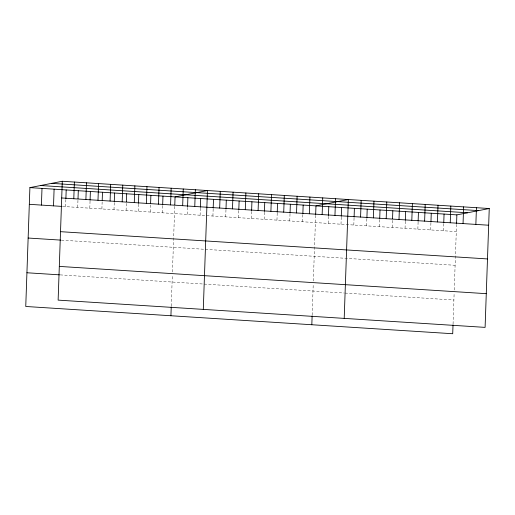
<?xml version="1.0" encoding="UTF-8"?>
<svg xmlns="http://www.w3.org/2000/svg" width="515" height="515" viewBox="0 0 515 515"><rect width="100%" height="100%" fill="white"/><g stroke="black" fill="none" stroke-linecap="round" stroke-linejoin="round"><path stroke-width="0.39" stroke-dasharray="2.58 1.93" d="M65.611 206.637L65.862 199.479M77.707 207.41L77.958 200.251M89.803 208.182L90.054 201.024M101.899 208.955L102.15 201.796M114.002 209.721L114.279 201.771M126.098 210.493L126.349 203.341M138.194 211.266L138.445 204.114M150.29 212.038L150.541 204.886M162.392 212.811L162.637 205.659M171.257 306.11L172.338 275.087M172.448 271.997L174.765 205.633M187.299 214.401L187.544 207.249M200.103 215.219L200.354 208.066M212.914 216.036L213.165 208.884M225.725 216.854L226.001 208.903M238.535 217.671L238.78 210.519M251.339 218.489L251.59 211.337M264.15 219.313L264.401 212.154M276.961 220.13L277.237 212.174M289.771 220.948L290.022 213.789M302.575 221.765L302.826 214.607M312.154 315.109L313.242 284.08M313.345 280.99L315.663 214.626M328.197 223.401L328.448 216.242M341.007 224.218L341.258 217.06M353.818 225.036L354.062 217.877M366.622 225.853L366.899 217.897M379.433 226.671L379.684 219.512M392.243 227.488L392.494 220.33M405.054 228.306L405.299 221.147M417.858 229.124L418.135 221.173M430.669 229.941L430.92 222.783M443.479 230.759L443.73 223.6M453.058 324.102L454.14 293.074M454.249 289.99L456.535 224.418M62.585 206.444L456.29 231.576M61.407 240.151L204.532 249.292M205.331 249.344L455.112 265.289M60.197 274.888L203.322 284.023M204.12 284.074L344.22 293.022M345.018 293.074L453.895 300.02"/><path stroke-width="0.77" d="M62.283 181.267L58.131 300.123L485.098 327.379L489.25 208.524L62.283 181.267L29.902 187.621L25.75 306.476L452.717 333.733L453.026 324.907M41.412 205.092L41.998 188.393M53.515 205.865L54.094 189.16M65.888 198.681L66.19 189.932M73.793 198.739L74.379 182.04M78.016 198.661L78.293 190.705M85.889 199.511L86.475 182.812M90.08 200.226L90.389 191.477M97.992 200.284L98.571 183.585M102.208 200.206L102.485 192.25M110.088 201.056L110.667 184.357M114.279 201.771L114.581 193.022M122.184 201.828L122.77 185.13M126.4 201.751L126.684 193.795M134.28 202.601L134.866 185.902M138.471 203.316L138.78 194.567M146.382 203.374L146.962 186.675M150.599 203.296L150.876 195.34M158.478 204.146L159.058 187.447M162.669 204.861L162.972 196.112M170.574 204.919L171.16 188.22M170.922 315.747L171.231 306.914M174.791 204.835L175.068 196.885L207.448 190.537L203.296 309.393M182.671 205.691L183.256 188.992M187.576 206.451L187.878 197.702M194.767 206.464L195.352 189.765M200.38 207.268L200.689 198.52M213.191 208.086L213.5 199.337M219.673 208.054L220.259 191.355M226.001 208.903L226.304 200.155M232.484 208.871L233.07 192.172M238.812 209.721L239.115 200.972M245.295 209.689L245.874 192.99M251.623 210.538L251.925 201.79M258.105 210.506L258.685 193.807M264.427 211.356L264.736 202.607M270.909 211.324L271.495 194.625M277.237 212.174L277.546 203.425M283.72 212.141L284.306 195.443M290.048 212.991L290.351 204.243M296.531 212.959L297.116 196.26M302.859 213.809L303.161 205.06M309.341 213.776L309.921 197.078M311.82 324.74L312.129 315.907M315.663 214.626L315.972 205.878L348.352 199.53L344.2 318.386M322.145 214.594L322.731 197.895M328.473 215.444L328.782 206.695M334.956 215.412L335.542 198.713M341.284 216.261L341.587 207.519M354.095 217.079L354.397 208.337M360.577 217.047L361.157 200.348M366.899 217.897L367.208 209.154M373.388 217.864L373.967 201.165M379.71 218.714L380.019 209.972M386.192 218.682L386.778 201.983M392.546 218.74L392.823 210.79M399.003 219.499L399.589 202.801M405.331 220.349L405.633 211.607M411.813 220.317L412.393 203.618M418.135 221.173L418.444 212.425M424.624 221.135L425.203 204.436M430.946 221.991L431.255 213.242M437.428 221.952L438.014 205.253M443.756 222.808L444.059 214.06M450.239 222.77L450.825 206.071M456.567 223.626L456.869 214.877L489.25 208.524M463.049 223.587L463.629 206.888M475.86 224.405L476.439 207.706M51.597 183.359L478.564 210.622M40.588 185.522L467.556 212.779M29.902 187.621L456.869 214.877M61.697 197.966L488.664 225.222M29.316 204.32L61.832 206.393M60.519 231.679L487.493 258.936M28.138 238.033L60.654 240.106M59.309 266.409L486.276 293.672M26.928 272.763L59.437 274.836"/></g></svg>
